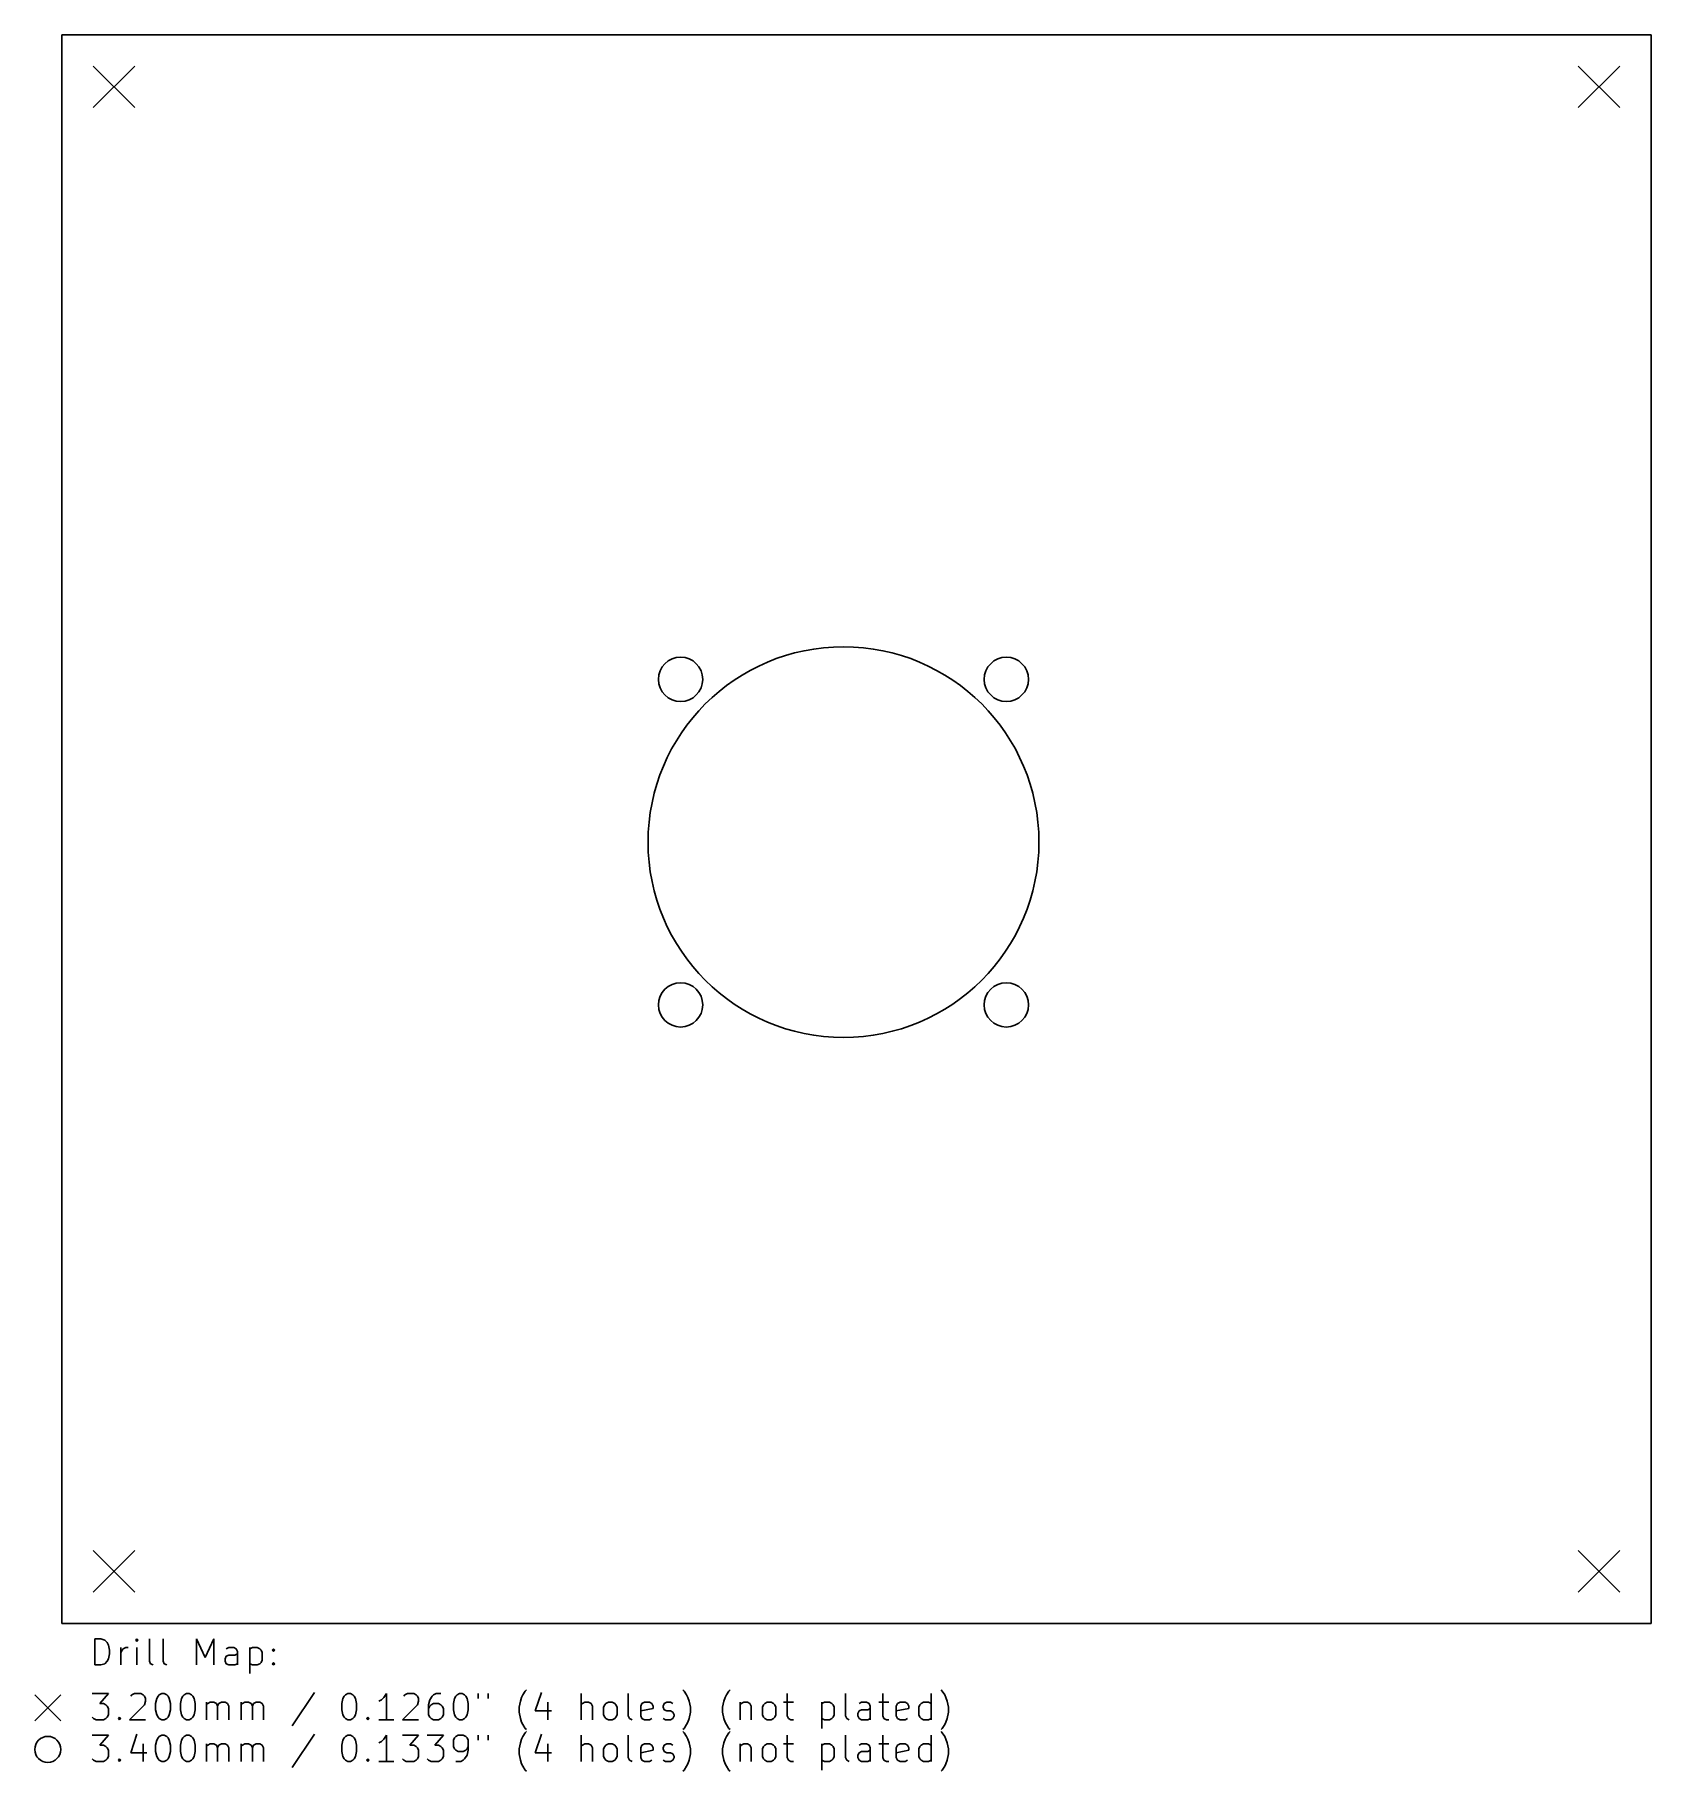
# Model space of a CAD drawing. Extents: x 2.4 to 7.28, y -6.75 to -1.5.
import ezdxf

# ---------------------------------------------------------------- set-up
doc = ezdxf.new("R2010")
doc.units = 0
doc.header["$MEASUREMENT"] = 0
doc.layers.add('BLACK', color=7, linetype='CONTINUOUS')

msp = doc.modelspace()

# ---------------------------------------------------------------- linework, layer by layer
at = {"layer": 'BLACK', "linetype": 'CONTINUOUS'}
for p, q in [((2.4803, -1.4961), (7.2835, -1.4961)), ((2.4803, -6.2992), (2.4803, -1.4961)), ((7.2835, -1.4961), (7.2835, -6.2992)), ((2.5748, -1.5906), (2.7008, -1.7165)), ((2.7008, -1.5906), (2.5748, -1.7165)), ((7.063, -1.5906), (7.189, -1.7165)), ((7.189, -1.5906), (7.063, -1.7165)), ((2.5748, -6.0787), (2.7008, -6.2047)), ((2.7008, -6.0787), (2.5748, -6.2047)), ((7.063, -6.0787), (7.189, -6.2047)), ((7.189, -6.0787), (7.063, -6.2047)), ((7.2835, -6.2992), (2.4803, -6.2992)), ((2.58, -6.4248), (2.58, -6.3461)), ((2.58, -6.3461), (2.5988, -6.3461)), ((2.5988, -6.3461), (2.61, -6.3498)), ((2.61, -6.3498), (2.6175, -6.3573)), ((2.7075, -6.3461), (2.7038, -6.3498)), ((2.7038, -6.3498), (2.7075, -6.3536)), ((2.7113, -6.3498), (2.7075, -6.3461)), ((2.7075, -6.3461), (2.7075, -6.3536)), ((2.7075, -6.3536), (2.7113, -6.3498)), ((2.745, -6.4135), (2.745, -6.3461)), ((2.7863, -6.4135), (2.7863, -6.3461)), ((2.8875, -6.4248), (2.8875, -6.3461)), ((2.8875, -6.3461), (2.9137, -6.4023)), ((2.9137, -6.4023), (2.94, -6.3461)), ((2.94, -6.3461), (2.94, -6.4248)), ((2.6175, -6.3573), (2.6213, -6.3648)), ((2.6213, -6.3648), (2.625, -6.3798)), ((2.625, -6.3911), (2.6213, -6.406)), ((2.625, -6.3798), (2.625, -6.3911)), ((2.6588, -6.4248), (2.6588, -6.3723)), ((2.6588, -6.3873), (2.6625, -6.3798)), ((2.6625, -6.3798), (2.6663, -6.3761)), ((2.6663, -6.3761), (2.6738, -6.3723)), ((2.6738, -6.3723), (2.6813, -6.3723)), ((2.7075, -6.4248), (2.7075, -6.3723)), ((2.9737, -6.406), (2.9775, -6.3986)), ((2.985, -6.3723), (2.9775, -6.3761)), ((2.9775, -6.3986), (2.985, -6.3948)), ((3, -6.3723), (2.985, -6.3723)), ((2.985, -6.3948), (3.0037, -6.3948)), ((3.0075, -6.3761), (3, -6.3723)), ((3.0037, -6.3948), (3.0112, -6.3911)), ((3.0112, -6.3836), (3.0075, -6.3761)), ((3.0112, -6.4248), (3.0112, -6.3836)), ((3.0487, -6.3723), (3.0487, -6.451)), ((3.0487, -6.3761), (3.0562, -6.3723)), ((3.0562, -6.3723), (3.0712, -6.3723)), ((3.0712, -6.3723), (3.0787, -6.3761)), ((3.0787, -6.3761), (3.0825, -6.3798)), ((3.0825, -6.3798), (3.0862, -6.3873)), ((3.0862, -6.3873), (3.0862, -6.4098)), ((3.1162, -6.3798), (3.12, -6.3761)), ((3.12, -6.3836), (3.1162, -6.3798)), ((3.12, -6.3761), (3.1237, -6.3798)), ((3.12, -6.3761), (3.12, -6.3836)), ((3.1237, -6.3798), (3.12, -6.3836)), ((2.5988, -6.4248), (2.58, -6.4248)), ((2.61, -6.421), (2.5988, -6.4248)), ((2.6175, -6.4135), (2.61, -6.421)), ((2.6213, -6.406), (2.6175, -6.4135)), ((2.7488, -6.421), (2.745, -6.4135)), ((2.7563, -6.4248), (2.7488, -6.421)), ((2.79, -6.421), (2.7863, -6.4135)), ((2.7975, -6.4248), (2.79, -6.421)), ((2.9737, -6.4135), (2.9737, -6.406)), ((2.9775, -6.421), (2.9737, -6.4135)), ((2.985, -6.4248), (2.9775, -6.421)), ((3.0037, -6.4248), (2.985, -6.4248)), ((3.0112, -6.421), (3.0037, -6.4248)), ((3.0562, -6.4248), (3.0487, -6.421)), ((3.0712, -6.4248), (3.0562, -6.4248)), ((3.0787, -6.421), (3.0712, -6.4248)), ((3.0825, -6.4173), (3.0787, -6.421)), ((3.0862, -6.4098), (3.0825, -6.4173)), ((3.1162, -6.421), (3.12, -6.4173)), ((3.12, -6.4248), (3.1162, -6.421)), ((3.12, -6.4173), (3.1237, -6.421)), ((3.12, -6.4173), (3.12, -6.4248)), ((3.1237, -6.421), (3.12, -6.4248)), ((3.2437, -6.5077), (3.1762, -6.6089)), ((3.8736, -6.5152), (3.8811, -6.5039)), ((3.8811, -6.5039), (3.8849, -6.5002)), ((3.9299, -6.5077), (3.9111, -6.5639)), ((4.3611, -6.5039), (4.3573, -6.5002)), ((4.3686, -6.5152), (4.3611, -6.5039)), ((4.4885, -6.5152), (4.496, -6.5039)), ((4.496, -6.5039), (4.4998, -6.5002)), ((5.141, -6.5039), (5.1372, -6.5002)), ((5.1485, -6.5152), (5.141, -6.5039)), ((2.3986, -6.5148), (2.4774, -6.5935)), ((2.4774, -6.5148), (2.3986, -6.5935)), ((2.5725, -6.5114), (2.6213, -6.5114)), ((2.6213, -6.5114), (2.595, -6.5414)), ((2.595, -6.5414), (2.6063, -6.5414)), ((2.6063, -6.5414), (2.6138, -6.5452)), ((2.6138, -6.5452), (2.6175, -6.5489)), ((2.6175, -6.5489), (2.6213, -6.5564)), ((2.6213, -6.5564), (2.6213, -6.5752)), ((2.73, -6.5452), (2.685, -6.5902)), ((2.6888, -6.5189), (2.6925, -6.5152)), ((2.6925, -6.5152), (2.7, -6.5114)), ((2.7, -6.5114), (2.7188, -6.5114)), ((2.7188, -6.5114), (2.7263, -6.5152)), ((2.7263, -6.5152), (2.73, -6.5189)), ((2.73, -6.5189), (2.7338, -6.5264)), ((2.7338, -6.5339), (2.73, -6.5452)), ((2.7338, -6.5264), (2.7338, -6.5339)), ((2.7638, -6.5414), (2.7675, -6.5264)), ((2.7638, -6.5602), (2.7638, -6.5414)), ((2.7675, -6.5752), (2.7638, -6.5602)), ((2.7675, -6.5264), (2.7713, -6.5189)), ((2.7713, -6.5189), (2.775, -6.5152)), ((2.775, -6.5152), (2.7825, -6.5114)), ((2.7825, -6.5114), (2.79, -6.5114)), ((2.79, -6.5114), (2.7975, -6.5152)), ((2.7975, -6.5152), (2.8013, -6.5189)), ((2.8013, -6.5189), (2.805, -6.5264)), ((2.805, -6.5264), (2.8088, -6.5414)), ((2.8088, -6.5602), (2.805, -6.5752)), ((2.8088, -6.5414), (2.8088, -6.5602)), ((2.8387, -6.5414), (2.8425, -6.5264)), ((2.8387, -6.5602), (2.8387, -6.5414)), ((2.8425, -6.5752), (2.8387, -6.5602)), ((2.8425, -6.5264), (2.8462, -6.5189)), ((2.8462, -6.5189), (2.85, -6.5152)), ((2.85, -6.5152), (2.8575, -6.5114)), ((2.8575, -6.5114), (2.865, -6.5114)), ((2.865, -6.5114), (2.8725, -6.5152)), ((2.8725, -6.5152), (2.8762, -6.5189)), ((2.8762, -6.5189), (2.88, -6.5264)), ((2.88, -6.5264), (2.8837, -6.5414)), ((2.8837, -6.5602), (2.88, -6.5752)), ((2.8837, -6.5414), (2.8837, -6.5602)), ((2.9175, -6.5902), (2.9175, -6.5377)), ((2.9175, -6.5452), (2.9212, -6.5414)), ((2.9212, -6.5414), (2.9287, -6.5377)), ((2.9287, -6.5377), (2.94, -6.5377)), ((2.94, -6.5377), (2.9475, -6.5414)), ((2.9475, -6.5414), (2.9512, -6.5489)), ((2.9512, -6.5489), (2.955, -6.5414)), ((2.9512, -6.5489), (2.9512, -6.5902)), ((2.955, -6.5414), (2.9625, -6.5377)), ((2.9625, -6.5377), (2.9737, -6.5377)), ((2.9737, -6.5377), (2.9812, -6.5414)), ((2.9812, -6.5414), (2.985, -6.5489)), ((2.985, -6.5489), (2.985, -6.5902)), ((3.0225, -6.5902), (3.0225, -6.5377)), ((3.0225, -6.5452), (3.0262, -6.5414)), ((3.0262, -6.5414), (3.0337, -6.5377)), ((3.0337, -6.5377), (3.045, -6.5377)), ((3.045, -6.5377), (3.0525, -6.5414)), ((3.0525, -6.5414), (3.0562, -6.5489)), ((3.0562, -6.5489), (3.06, -6.5414)), ((3.0562, -6.5489), (3.0562, -6.5902)), ((3.06, -6.5414), (3.0675, -6.5377)), ((3.0675, -6.5377), (3.0787, -6.5377)), ((3.0787, -6.5377), (3.0862, -6.5414)), ((3.0862, -6.5414), (3.09, -6.5489)), ((3.09, -6.5489), (3.09, -6.5902)), ((3.3262, -6.5414), (3.3299, -6.5264)), ((3.3262, -6.5602), (3.3262, -6.5414)), ((3.3299, -6.5752), (3.3262, -6.5602)), ((3.3299, -6.5264), (3.3337, -6.5189)), ((3.3337, -6.5189), (3.3374, -6.5152)), ((3.3374, -6.5152), (3.3449, -6.5114)), ((3.3449, -6.5114), (3.3524, -6.5114)), ((3.3524, -6.5114), (3.3599, -6.5152)), ((3.3599, -6.5152), (3.3637, -6.5189)), ((3.3637, -6.5189), (3.3674, -6.5264)), ((3.3674, -6.5264), (3.3712, -6.5414)), ((3.3712, -6.5602), (3.3674, -6.5752)), ((3.3712, -6.5414), (3.3712, -6.5602)), ((3.4462, -6.5302), (3.4387, -6.5339)), ((3.4537, -6.5227), (3.4462, -6.5302)), ((3.4612, -6.5114), (3.4537, -6.5227)), ((3.4612, -6.5902), (3.4612, -6.5114)), ((3.5549, -6.5452), (3.5099, -6.5902)), ((3.5137, -6.5189), (3.5174, -6.5152)), ((3.5174, -6.5152), (3.5249, -6.5114)), ((3.5249, -6.5114), (3.5437, -6.5114)), ((3.5437, -6.5114), (3.5512, -6.5152)), ((3.5512, -6.5152), (3.5549, -6.5189)), ((3.5549, -6.5189), (3.5587, -6.5264)), ((3.5587, -6.5339), (3.5549, -6.5452)), ((3.5587, -6.5264), (3.5587, -6.5339)), ((3.5924, -6.5302), (3.5887, -6.5452)), ((3.5887, -6.5452), (3.5887, -6.5752)), ((3.5924, -6.5489), (3.5887, -6.5564)), ((3.5999, -6.5189), (3.5924, -6.5302)), ((3.5962, -6.5452), (3.5924, -6.5489)), ((3.6037, -6.5414), (3.5962, -6.5452)), ((3.6037, -6.5152), (3.5999, -6.5189)), ((3.6112, -6.5114), (3.6037, -6.5152)), ((3.6187, -6.5414), (3.6037, -6.5414)), ((3.6261, -6.5114), (3.6112, -6.5114)), ((3.6261, -6.5452), (3.6187, -6.5414)), ((3.6299, -6.5489), (3.6261, -6.5452)), ((3.6336, -6.5564), (3.6299, -6.5489)), ((3.6336, -6.5752), (3.6336, -6.5564)), ((3.6636, -6.5414), (3.6674, -6.5264)), ((3.6636, -6.5602), (3.6636, -6.5414)), ((3.6674, -6.5752), (3.6636, -6.5602)), ((3.6674, -6.5264), (3.6711, -6.5189)), ((3.6711, -6.5189), (3.6749, -6.5152)), ((3.6749, -6.5152), (3.6824, -6.5114)), ((3.6824, -6.5114), (3.6899, -6.5114)), ((3.6899, -6.5114), (3.6974, -6.5152)), ((3.6974, -6.5152), (3.7011, -6.5189)), ((3.7011, -6.5189), (3.7049, -6.5264)), ((3.7049, -6.5264), (3.7086, -6.5414)), ((3.7086, -6.5602), (3.7049, -6.5752)), ((3.7086, -6.5414), (3.7086, -6.5602)), ((3.7386, -6.5114), (3.7386, -6.5264)), ((3.7686, -6.5114), (3.7686, -6.5264)), ((3.8624, -6.5527), (3.8661, -6.5339)), ((3.8624, -6.5677), (3.8624, -6.5527)), ((3.8661, -6.5339), (3.8699, -6.5227)), ((3.8699, -6.5227), (3.8736, -6.5152)), ((3.9486, -6.5377), (3.9486, -6.5902)), ((4.0498, -6.5902), (4.0498, -6.5114)), ((4.0536, -6.5414), (4.0498, -6.5452)), ((4.0611, -6.5377), (4.0536, -6.5414)), ((4.0723, -6.5377), (4.0611, -6.5377)), ((4.0798, -6.5414), (4.0723, -6.5377)), ((4.0836, -6.5489), (4.0798, -6.5414)), ((4.0836, -6.5902), (4.0836, -6.5489)), ((4.1173, -6.5527), (4.1211, -6.5452)), ((4.1173, -6.5752), (4.1173, -6.5527)), ((4.1211, -6.5452), (4.1248, -6.5414)), ((4.1248, -6.5414), (4.1323, -6.5377)), ((4.1323, -6.5377), (4.1436, -6.5377)), ((4.1436, -6.5377), (4.1511, -6.5414)), ((4.1511, -6.5414), (4.1548, -6.5452)), ((4.1548, -6.5452), (4.1586, -6.5527)), ((4.1586, -6.5527), (4.1586, -6.5752)), ((4.1923, -6.5789), (4.1923, -6.5114)), ((4.2298, -6.5489), (4.2336, -6.5414)), ((4.2298, -6.5789), (4.2298, -6.5489)), ((4.2673, -6.5564), (4.2298, -6.5639)), ((4.2336, -6.5414), (4.2411, -6.5377)), ((4.2411, -6.5377), (4.2561, -6.5377)), ((4.2561, -6.5377), (4.2636, -6.5414)), ((4.2636, -6.5414), (4.2673, -6.5489)), ((4.2673, -6.5489), (4.2673, -6.5564)), ((4.2973, -6.5489), (4.3011, -6.5414)), ((4.2973, -6.5527), (4.2973, -6.5489)), ((4.3011, -6.5602), (4.2973, -6.5527)), ((4.3011, -6.5414), (4.3086, -6.5377)), ((4.3086, -6.5639), (4.3011, -6.5602)), ((4.3086, -6.5377), (4.3198, -6.5377)), ((4.3198, -6.5377), (4.3273, -6.5414)), ((4.3723, -6.5227), (4.3686, -6.5152)), ((4.3761, -6.5339), (4.3723, -6.5227)), ((4.3798, -6.5527), (4.3761, -6.5339)), ((4.3798, -6.5677), (4.3798, -6.5527)), ((4.4773, -6.5527), (4.481, -6.5339)), ((4.4773, -6.5677), (4.4773, -6.5527)), ((4.481, -6.5339), (4.4848, -6.5227)), ((4.4848, -6.5227), (4.4885, -6.5152)), ((4.5298, -6.5377), (4.5298, -6.5902)), ((4.5298, -6.5452), (4.5335, -6.5414)), ((4.5335, -6.5414), (4.541, -6.5377)), ((4.541, -6.5377), (4.5523, -6.5377)), ((4.5523, -6.5377), (4.5598, -6.5414)), ((4.5598, -6.5414), (4.5635, -6.5489)), ((4.5635, -6.5489), (4.5635, -6.5902)), ((4.5973, -6.5527), (4.601, -6.5452)), ((4.5973, -6.5752), (4.5973, -6.5527)), ((4.601, -6.5452), (4.6048, -6.5414)), ((4.6048, -6.5414), (4.6123, -6.5377)), ((4.6123, -6.5377), (4.6235, -6.5377)), ((4.6235, -6.5377), (4.631, -6.5414)), ((4.631, -6.5414), (4.6348, -6.5452)), ((4.6348, -6.5452), (4.6385, -6.5527)), ((4.6385, -6.5527), (4.6385, -6.5752)), ((4.661, -6.5377), (4.691, -6.5377)), ((4.6723, -6.5114), (4.6723, -6.5789)), ((4.7773, -6.5377), (4.7773, -6.6164)), ((4.7773, -6.5414), (4.7848, -6.5377)), ((4.7848, -6.5377), (4.7998, -6.5377)), ((4.7998, -6.5377), (4.8073, -6.5414)), ((4.8073, -6.5414), (4.811, -6.5452)), ((4.811, -6.5452), (4.8148, -6.5527)), ((4.8148, -6.5527), (4.8148, -6.5752)), ((4.8485, -6.5789), (4.8485, -6.5114)), ((4.8972, -6.5377), (4.8897, -6.5414)), ((4.8897, -6.5639), (4.8972, -6.5602)), ((4.9122, -6.5377), (4.8972, -6.5377)), ((4.8972, -6.5602), (4.916, -6.5602)), ((4.9197, -6.5414), (4.9122, -6.5377)), ((4.916, -6.5602), (4.9235, -6.5564)), ((4.9235, -6.5489), (4.9197, -6.5414)), ((4.9235, -6.5902), (4.9235, -6.5489)), ((4.9497, -6.5377), (4.9797, -6.5377)), ((4.961, -6.5114), (4.961, -6.5789)), ((5.0022, -6.5489), (5.006, -6.5414)), ((5.0022, -6.5789), (5.0022, -6.5489)), ((5.0397, -6.5564), (5.0022, -6.5639)), ((5.006, -6.5414), (5.0135, -6.5377)), ((5.0135, -6.5377), (5.0285, -6.5377)), ((5.0285, -6.5377), (5.036, -6.5414)), ((5.036, -6.5414), (5.0397, -6.5489)), ((5.0397, -6.5489), (5.0397, -6.5564)), ((5.0697, -6.5527), (5.0735, -6.5452)), ((5.0697, -6.5752), (5.0697, -6.5527)), ((5.0735, -6.5452), (5.0772, -6.5414)), ((5.0772, -6.5414), (5.0847, -6.5377)), ((5.0847, -6.5377), (5.0997, -6.5377)), ((5.0997, -6.5377), (5.1072, -6.5414)), ((5.1072, -6.5902), (5.1072, -6.5114)), ((5.1522, -6.5227), (5.1485, -6.5152)), ((5.156, -6.5339), (5.1522, -6.5227)), ((5.1597, -6.5527), (5.156, -6.5339)), ((5.1597, -6.5677), (5.1597, -6.5527)), ((2.5763, -6.5864), (2.5725, -6.5827)), ((2.5838, -6.5902), (2.5763, -6.5864)), ((2.6063, -6.5902), (2.5838, -6.5902)), ((2.6138, -6.5864), (2.6063, -6.5902)), ((2.6175, -6.5827), (2.6138, -6.5864)), ((2.6213, -6.5752), (2.6175, -6.5827)), ((2.6513, -6.5864), (2.655, -6.5827)), ((2.655, -6.5902), (2.6513, -6.5864)), ((2.655, -6.5827), (2.6588, -6.5864)), ((2.655, -6.5827), (2.655, -6.5902)), ((2.6588, -6.5864), (2.655, -6.5902)), ((2.685, -6.5902), (2.7338, -6.5902)), ((2.7713, -6.5827), (2.7675, -6.5752)), ((2.775, -6.5864), (2.7713, -6.5827)), ((2.7825, -6.5902), (2.775, -6.5864)), ((2.79, -6.5902), (2.7825, -6.5902)), ((2.7975, -6.5864), (2.79, -6.5902)), ((2.8013, -6.5827), (2.7975, -6.5864)), ((2.805, -6.5752), (2.8013, -6.5827)), ((2.8462, -6.5827), (2.8425, -6.5752)), ((2.85, -6.5864), (2.8462, -6.5827)), ((2.8575, -6.5902), (2.85, -6.5864)), ((2.865, -6.5902), (2.8575, -6.5902)), ((2.8725, -6.5864), (2.865, -6.5902)), ((2.8762, -6.5827), (2.8725, -6.5864)), ((2.88, -6.5752), (2.8762, -6.5827)), ((3.3337, -6.5827), (3.3299, -6.5752)), ((3.3374, -6.5864), (3.3337, -6.5827)), ((3.3449, -6.5902), (3.3374, -6.5864)), ((3.3524, -6.5902), (3.3449, -6.5902)), ((3.3599, -6.5864), (3.3524, -6.5902)), ((3.3637, -6.5827), (3.3599, -6.5864)), ((3.3674, -6.5752), (3.3637, -6.5827)), ((3.4012, -6.5864), (3.4049, -6.5827)), ((3.4049, -6.5902), (3.4012, -6.5864)), ((3.4049, -6.5827), (3.4087, -6.5864)), ((3.4049, -6.5827), (3.4049, -6.5902)), ((3.4087, -6.5864), (3.4049, -6.5902)), ((3.4837, -6.5902), (3.4387, -6.5902)), ((3.5099, -6.5902), (3.5587, -6.5902)), ((3.5887, -6.5752), (3.5924, -6.5827)), ((3.5924, -6.5827), (3.5962, -6.5864)), ((3.5962, -6.5864), (3.6037, -6.5902)), ((3.6037, -6.5902), (3.6187, -6.5902)), ((3.6187, -6.5902), (3.6261, -6.5864)), ((3.6261, -6.5864), (3.6299, -6.5827)), ((3.6299, -6.5827), (3.6336, -6.5752)), ((3.6711, -6.5827), (3.6674, -6.5752)), ((3.6749, -6.5864), (3.6711, -6.5827)), ((3.6824, -6.5902), (3.6749, -6.5864)), ((3.6899, -6.5902), (3.6824, -6.5902)), ((3.6974, -6.5864), (3.6899, -6.5902)), ((3.7011, -6.5827), (3.6974, -6.5864)), ((3.7049, -6.5752), (3.7011, -6.5827)), ((3.8661, -6.5864), (3.8624, -6.5677)), ((3.8699, -6.5977), (3.8661, -6.5864)), ((3.8736, -6.6051), (3.8699, -6.5977)), ((3.8811, -6.6164), (3.8736, -6.6051)), ((3.9111, -6.5639), (3.9599, -6.5639)), ((4.1211, -6.5827), (4.1173, -6.5752)), ((4.1248, -6.5864), (4.1211, -6.5827)), ((4.1323, -6.5902), (4.1248, -6.5864)), ((4.1436, -6.5902), (4.1323, -6.5902)), ((4.1511, -6.5864), (4.1436, -6.5902)), ((4.1548, -6.5827), (4.1511, -6.5864)), ((4.1586, -6.5752), (4.1548, -6.5827)), ((4.1961, -6.5864), (4.1923, -6.5789)), ((4.2036, -6.5902), (4.1961, -6.5864)), ((4.2336, -6.5864), (4.2298, -6.5789)), ((4.2411, -6.5902), (4.2336, -6.5864)), ((4.2561, -6.5902), (4.2411, -6.5902)), ((4.2636, -6.5864), (4.2561, -6.5902)), ((4.2973, -6.5864), (4.3048, -6.5902)), ((4.3048, -6.5902), (4.3198, -6.5902)), ((4.3198, -6.5639), (4.3086, -6.5639)), ((4.3273, -6.5677), (4.3198, -6.5639)), ((4.3198, -6.5902), (4.3273, -6.5864)), ((4.3311, -6.5752), (4.3273, -6.5677)), ((4.3273, -6.5864), (4.3311, -6.5789)), ((4.3311, -6.5789), (4.3311, -6.5752)), ((4.3611, -6.6164), (4.3686, -6.6051)), ((4.3686, -6.6051), (4.3723, -6.5977)), ((4.3723, -6.5977), (4.3761, -6.5864)), ((4.3761, -6.5864), (4.3798, -6.5677)), ((4.481, -6.5864), (4.4773, -6.5677)), ((4.4848, -6.5977), (4.481, -6.5864)), ((4.4885, -6.6051), (4.4848, -6.5977)), ((4.496, -6.6164), (4.4885, -6.6051)), ((4.601, -6.5827), (4.5973, -6.5752)), ((4.6048, -6.5864), (4.601, -6.5827)), ((4.6123, -6.5902), (4.6048, -6.5864)), ((4.6235, -6.5902), (4.6123, -6.5902)), ((4.631, -6.5864), (4.6235, -6.5902)), ((4.6348, -6.5827), (4.631, -6.5864)), ((4.6385, -6.5752), (4.6348, -6.5827)), ((4.6723, -6.5789), (4.676, -6.5864)), ((4.676, -6.5864), (4.6835, -6.5902)), ((4.6835, -6.5902), (4.691, -6.5902)), ((4.7848, -6.5902), (4.7773, -6.5864)), ((4.7998, -6.5902), (4.7848, -6.5902)), ((4.8073, -6.5864), (4.7998, -6.5902)), ((4.811, -6.5827), (4.8073, -6.5864)), ((4.8148, -6.5752), (4.811, -6.5827)), ((4.8522, -6.5864), (4.8485, -6.5789)), ((4.8597, -6.5902), (4.8522, -6.5864)), ((4.886, -6.5714), (4.8897, -6.5639)), ((4.886, -6.5789), (4.886, -6.5714)), ((4.8897, -6.5864), (4.886, -6.5789)), ((4.8972, -6.5902), (4.8897, -6.5864)), ((4.916, -6.5902), (4.8972, -6.5902)), ((4.9235, -6.5864), (4.916, -6.5902)), ((4.961, -6.5789), (4.9647, -6.5864)), ((4.9647, -6.5864), (4.9722, -6.5902)), ((4.9722, -6.5902), (4.9797, -6.5902)), ((5.006, -6.5864), (5.0022, -6.5789)), ((5.0135, -6.5902), (5.006, -6.5864)), ((5.0285, -6.5902), (5.0135, -6.5902)), ((5.036, -6.5864), (5.0285, -6.5902)), ((5.0735, -6.5827), (5.0697, -6.5752)), ((5.0772, -6.5864), (5.0735, -6.5827)), ((5.0847, -6.5902), (5.0772, -6.5864)), ((5.0997, -6.5902), (5.0847, -6.5902)), ((5.1072, -6.5864), (5.0997, -6.5902)), ((5.141, -6.6164), (5.1485, -6.6051)), ((5.1485, -6.6051), (5.1522, -6.5977)), ((5.1522, -6.5977), (5.156, -6.5864)), ((5.156, -6.5864), (5.1597, -6.5677)), ((2.5725, -6.6374), (2.6213, -6.6374)), ((2.6213, -6.6374), (2.595, -6.6674)), ((2.595, -6.6674), (2.6063, -6.6674)), ((2.6063, -6.6674), (2.6138, -6.6711)), ((2.7075, -6.6336), (2.6888, -6.6899)), ((2.7263, -6.6636), (2.7263, -6.7161)), ((2.7638, -6.6674), (2.7675, -6.6524)), ((2.7638, -6.6861), (2.7638, -6.6674)), ((2.7675, -6.6524), (2.7713, -6.6449)), ((2.7713, -6.6449), (2.775, -6.6411)), ((2.775, -6.6411), (2.7825, -6.6374)), ((2.7825, -6.6374), (2.79, -6.6374)), ((2.79, -6.6374), (2.7975, -6.6411)), ((2.7975, -6.6411), (2.8013, -6.6449)), ((2.8013, -6.6449), (2.805, -6.6524)), ((2.805, -6.6524), (2.8088, -6.6674)), ((2.8088, -6.6674), (2.8088, -6.6861)), ((2.8387, -6.6674), (2.8425, -6.6524)), ((2.8387, -6.6861), (2.8387, -6.6674)), ((2.8425, -6.6524), (2.8462, -6.6449)), ((2.8462, -6.6449), (2.85, -6.6411)), ((2.85, -6.6411), (2.8575, -6.6374)), ((2.8575, -6.6374), (2.865, -6.6374)), ((2.865, -6.6374), (2.8725, -6.6411)), ((2.8725, -6.6411), (2.8762, -6.6449)), ((2.8762, -6.6449), (2.88, -6.6524)), ((2.88, -6.6524), (2.8837, -6.6674)), ((2.8837, -6.6674), (2.8837, -6.6861)), ((2.9175, -6.7161), (2.9175, -6.6636)), ((2.9175, -6.6711), (2.9212, -6.6674)), ((2.9212, -6.6674), (2.9287, -6.6636)), ((2.9287, -6.6636), (2.94, -6.6636)), ((2.94, -6.6636), (2.9475, -6.6674)), ((2.9475, -6.6674), (2.9512, -6.6749)), ((2.9512, -6.6749), (2.955, -6.6674)), ((2.955, -6.6674), (2.9625, -6.6636)), ((2.9625, -6.6636), (2.9737, -6.6636)), ((2.9737, -6.6636), (2.9812, -6.6674)), ((2.9812, -6.6674), (2.985, -6.6749)), ((3.0225, -6.7161), (3.0225, -6.6636)), ((3.0225, -6.6711), (3.0262, -6.6674)), ((3.0262, -6.6674), (3.0337, -6.6636)), ((3.0337, -6.6636), (3.045, -6.6636)), ((3.045, -6.6636), (3.0525, -6.6674)), ((3.0525, -6.6674), (3.0562, -6.6749)), ((3.0562, -6.6749), (3.06, -6.6674)), ((3.06, -6.6674), (3.0675, -6.6636)), ((3.0675, -6.6636), (3.0787, -6.6636)), ((3.0787, -6.6636), (3.0862, -6.6674)), ((3.0862, -6.6674), (3.09, -6.6749)), ((3.2437, -6.6336), (3.1762, -6.7349)), ((3.3262, -6.6674), (3.3299, -6.6524)), ((3.3262, -6.6861), (3.3262, -6.6674)), ((3.3299, -6.6524), (3.3337, -6.6449)), ((3.3337, -6.6449), (3.3374, -6.6411)), ((3.3374, -6.6411), (3.3449, -6.6374)), ((3.3449, -6.6374), (3.3524, -6.6374)), ((3.3524, -6.6374), (3.3599, -6.6411)), ((3.3599, -6.6411), (3.3637, -6.6449)), ((3.3637, -6.6449), (3.3674, -6.6524)), ((3.3674, -6.6524), (3.3712, -6.6674)), ((3.3712, -6.6674), (3.3712, -6.6861)), ((3.4462, -6.6561), (3.4387, -6.6599)), ((3.4537, -6.6486), (3.4462, -6.6561)), ((3.4612, -6.6374), (3.4537, -6.6486)), ((3.4612, -6.7161), (3.4612, -6.6374)), ((3.5099, -6.6374), (3.5587, -6.6374)), ((3.5587, -6.6374), (3.5324, -6.6674)), ((3.5324, -6.6674), (3.5437, -6.6674)), ((3.5437, -6.6674), (3.5512, -6.6711)), ((3.5849, -6.6374), (3.6336, -6.6374)), ((3.6336, -6.6374), (3.6074, -6.6674)), ((3.6074, -6.6674), (3.6187, -6.6674)), ((3.6187, -6.6674), (3.6261, -6.6711)), ((3.6674, -6.6449), (3.6636, -6.6524)), ((3.6636, -6.6524), (3.6636, -6.6711)), ((3.6711, -6.6411), (3.6674, -6.6449)), ((3.6786, -6.6374), (3.6711, -6.6411)), ((3.6936, -6.6374), (3.6786, -6.6374)), ((3.7011, -6.6411), (3.6936, -6.6374)), ((3.7049, -6.6449), (3.7011, -6.6411)), ((3.7086, -6.6524), (3.7049, -6.6449)), ((3.7086, -6.6824), (3.7086, -6.6524)), ((3.7386, -6.6374), (3.7386, -6.6524)), ((3.7686, -6.6374), (3.7686, -6.6524)), ((3.8624, -6.6786), (3.8661, -6.6599)), ((3.8661, -6.6599), (3.8699, -6.6486)), ((3.8699, -6.6486), (3.8736, -6.6411)), ((3.8736, -6.6411), (3.8811, -6.6299)), ((3.8849, -6.6201), (3.8811, -6.6164)), ((3.8811, -6.6299), (3.8849, -6.6261)), ((3.9299, -6.6336), (3.9111, -6.6899)), ((3.9486, -6.6636), (3.9486, -6.7161)), ((4.0498, -6.7161), (4.0498, -6.6374)), ((4.0536, -6.6674), (4.0498, -6.6711)), ((4.0611, -6.6636), (4.0536, -6.6674)), ((4.0723, -6.6636), (4.0611, -6.6636)), ((4.0798, -6.6674), (4.0723, -6.6636)), ((4.0836, -6.6749), (4.0798, -6.6674)), ((4.1211, -6.6711), (4.1248, -6.6674)), ((4.1248, -6.6674), (4.1323, -6.6636)), ((4.1323, -6.6636), (4.1436, -6.6636)), ((4.1436, -6.6636), (4.1511, -6.6674)), ((4.1511, -6.6674), (4.1548, -6.6711)), ((4.1923, -6.7049), (4.1923, -6.6374)), ((4.2298, -6.6749), (4.2336, -6.6674)), ((4.2336, -6.6674), (4.2411, -6.6636)), ((4.2411, -6.6636), (4.2561, -6.6636)), ((4.2561, -6.6636), (4.2636, -6.6674)), ((4.2636, -6.6674), (4.2673, -6.6749)), ((4.2973, -6.6749), (4.3011, -6.6674)), ((4.3011, -6.6674), (4.3086, -6.6636)), ((4.3086, -6.6636), (4.3198, -6.6636)), ((4.3198, -6.6636), (4.3273, -6.6674)), ((4.3573, -6.6201), (4.3611, -6.6164)), ((4.3611, -6.6299), (4.3573, -6.6261)), ((4.3686, -6.6411), (4.3611, -6.6299)), ((4.3723, -6.6486), (4.3686, -6.6411)), ((4.3761, -6.6599), (4.3723, -6.6486)), ((4.3798, -6.6786), (4.3761, -6.6599)), ((4.4773, -6.6786), (4.481, -6.6599)), ((4.481, -6.6599), (4.4848, -6.6486)), ((4.4848, -6.6486), (4.4885, -6.6411)), ((4.4885, -6.6411), (4.496, -6.6299)), ((4.4998, -6.6201), (4.496, -6.6164)), ((4.496, -6.6299), (4.4998, -6.6261)), ((4.5298, -6.6636), (4.5298, -6.7161)), ((4.5298, -6.6711), (4.5335, -6.6674)), ((4.5335, -6.6674), (4.541, -6.6636)), ((4.541, -6.6636), (4.5523, -6.6636)), ((4.5523, -6.6636), (4.5598, -6.6674)), ((4.5598, -6.6674), (4.5635, -6.6749)), ((4.601, -6.6711), (4.6048, -6.6674)), ((4.6048, -6.6674), (4.6123, -6.6636)), ((4.6123, -6.6636), (4.6235, -6.6636)), ((4.6235, -6.6636), (4.631, -6.6674)), ((4.631, -6.6674), (4.6348, -6.6711)), ((4.661, -6.6636), (4.691, -6.6636)), ((4.6723, -6.6374), (4.6723, -6.7049)), ((4.7773, -6.6636), (4.7773, -6.7424)), ((4.7773, -6.6674), (4.7848, -6.6636)), ((4.7848, -6.6636), (4.7998, -6.6636)), ((4.7998, -6.6636), (4.8073, -6.6674)), ((4.8073, -6.6674), (4.811, -6.6711)), ((4.8485, -6.7049), (4.8485, -6.6374)), ((4.8972, -6.6636), (4.8897, -6.6674)), ((4.9122, -6.6636), (4.8972, -6.6636)), ((4.9197, -6.6674), (4.9122, -6.6636)), ((4.9235, -6.6749), (4.9197, -6.6674)), ((4.9497, -6.6636), (4.9797, -6.6636)), ((4.961, -6.6374), (4.961, -6.7049)), ((5.0022, -6.6749), (5.006, -6.6674)), ((5.006, -6.6674), (5.0135, -6.6636)), ((5.0135, -6.6636), (5.0285, -6.6636)), ((5.0285, -6.6636), (5.036, -6.6674)), ((5.036, -6.6674), (5.0397, -6.6749)), ((5.0735, -6.6711), (5.0772, -6.6674)), ((5.0772, -6.6674), (5.0847, -6.6636)), ((5.0847, -6.6636), (5.0997, -6.6636)), ((5.0997, -6.6636), (5.1072, -6.6674)), ((5.1072, -6.7161), (5.1072, -6.6374)), ((5.1372, -6.6201), (5.141, -6.6164)), ((5.141, -6.6299), (5.1372, -6.6261)), ((5.1485, -6.6411), (5.141, -6.6299)), ((5.1522, -6.6486), (5.1485, -6.6411)), ((5.156, -6.6599), (5.1522, -6.6486)), ((5.1597, -6.6786), (5.156, -6.6599)), ((2.5763, -6.7124), (2.5725, -6.7086)), ((2.5838, -6.7161), (2.5763, -6.7124)), ((2.6063, -6.7161), (2.5838, -6.7161)), ((2.6138, -6.7124), (2.6063, -6.7161)), ((2.6138, -6.6711), (2.6175, -6.6749)), ((2.6175, -6.7086), (2.6138, -6.7124)), ((2.6175, -6.6749), (2.6213, -6.6824)), ((2.6213, -6.7011), (2.6175, -6.7086)), ((2.6213, -6.6824), (2.6213, -6.7011)), ((2.6513, -6.7124), (2.655, -6.7086)), ((2.655, -6.7161), (2.6513, -6.7124)), ((2.655, -6.7086), (2.6588, -6.7124)), ((2.655, -6.7086), (2.655, -6.7161)), ((2.6588, -6.7124), (2.655, -6.7161)), ((2.6888, -6.6899), (2.7375, -6.6899)), ((2.7675, -6.7011), (2.7638, -6.6861)), ((2.7713, -6.7086), (2.7675, -6.7011)), ((2.775, -6.7124), (2.7713, -6.7086)), ((2.7825, -6.7161), (2.775, -6.7124)), ((2.79, -6.7161), (2.7825, -6.7161)), ((2.7975, -6.7124), (2.79, -6.7161)), ((2.8013, -6.7086), (2.7975, -6.7124)), ((2.805, -6.7011), (2.8013, -6.7086)), ((2.8088, -6.6861), (2.805, -6.7011)), ((2.8425, -6.7011), (2.8387, -6.6861)), ((2.8462, -6.7086), (2.8425, -6.7011)), ((2.85, -6.7124), (2.8462, -6.7086)), ((2.8575, -6.7161), (2.85, -6.7124)), ((2.865, -6.7161), (2.8575, -6.7161)), ((2.8725, -6.7124), (2.865, -6.7161)), ((2.8762, -6.7086), (2.8725, -6.7124)), ((2.88, -6.7011), (2.8762, -6.7086)), ((2.8837, -6.6861), (2.88, -6.7011)), ((2.9512, -6.6749), (2.9512, -6.7161)), ((2.985, -6.6749), (2.985, -6.7161)), ((3.0562, -6.6749), (3.0562, -6.7161)), ((3.09, -6.6749), (3.09, -6.7161)), ((3.3299, -6.7011), (3.3262, -6.6861)), ((3.3337, -6.7086), (3.3299, -6.7011)), ((3.3374, -6.7124), (3.3337, -6.7086)), ((3.3449, -6.7161), (3.3374, -6.7124)), ((3.3524, -6.7161), (3.3449, -6.7161)), ((3.3599, -6.7124), (3.3524, -6.7161)), ((3.3637, -6.7086), (3.3599, -6.7124)), ((3.3674, -6.7011), (3.3637, -6.7086)), ((3.3712, -6.6861), (3.3674, -6.7011)), ((3.4012, -6.7124), (3.4049, -6.7086)), ((3.4049, -6.7161), (3.4012, -6.7124)), ((3.4049, -6.7086), (3.4087, -6.7124)), ((3.4049, -6.7086), (3.4049, -6.7161)), ((3.4087, -6.7124), (3.4049, -6.7161)), ((3.4837, -6.7161), (3.4387, -6.7161)), ((3.5137, -6.7124), (3.5099, -6.7086)), ((3.5212, -6.7161), (3.5137, -6.7124)), ((3.5437, -6.7161), (3.5212, -6.7161)), ((3.5512, -6.7124), (3.5437, -6.7161)), ((3.5512, -6.6711), (3.5549, -6.6749)), ((3.5549, -6.7086), (3.5512, -6.7124)), ((3.5549, -6.6749), (3.5587, -6.6824)), ((3.5587, -6.7011), (3.5549, -6.7086)), ((3.5587, -6.6824), (3.5587, -6.7011)), ((3.5887, -6.7124), (3.5849, -6.7086)), ((3.5962, -6.7161), (3.5887, -6.7124)), ((3.6187, -6.7161), (3.5962, -6.7161)), ((3.6261, -6.7124), (3.6187, -6.7161)), ((3.6261, -6.6711), (3.6299, -6.6749)), ((3.6299, -6.7086), (3.6261, -6.7124)), ((3.6299, -6.6749), (3.6336, -6.6824)), ((3.6336, -6.7011), (3.6299, -6.7086)), ((3.6336, -6.6824), (3.6336, -6.7011)), ((3.6636, -6.6711), (3.6674, -6.6786)), ((3.6674, -6.6786), (3.6711, -6.6824)), ((3.6711, -6.6824), (3.6786, -6.6861)), ((3.6711, -6.7161), (3.6861, -6.7161)), ((3.6786, -6.6861), (3.6936, -6.6861)), ((3.6861, -6.7161), (3.6936, -6.7124)), ((3.6936, -6.6861), (3.7011, -6.6824)), ((3.6936, -6.7124), (3.6974, -6.7086)), ((3.6974, -6.7086), (3.7049, -6.6974)), ((3.7011, -6.6824), (3.7049, -6.6786)), ((3.7049, -6.6786), (3.7086, -6.6711)), ((3.7049, -6.6974), (3.7086, -6.6824)), ((3.8624, -6.6936), (3.8624, -6.6786)), ((3.8661, -6.7124), (3.8624, -6.6936)), ((3.8699, -6.7236), (3.8661, -6.7124)), ((3.9111, -6.6899), (3.9599, -6.6899)), ((4.0836, -6.7161), (4.0836, -6.6749)), ((4.1173, -6.6786), (4.1211, -6.6711)), ((4.1173, -6.7011), (4.1173, -6.6786)), ((4.1211, -6.7086), (4.1173, -6.7011)), ((4.1248, -6.7124), (4.1211, -6.7086)), ((4.1323, -6.7161), (4.1248, -6.7124)), ((4.1436, -6.7161), (4.1323, -6.7161)), ((4.1511, -6.7124), (4.1436, -6.7161)), ((4.1548, -6.7086), (4.1511, -6.7124)), ((4.1548, -6.6711), (4.1586, -6.6786)), ((4.1586, -6.7011), (4.1548, -6.7086)), ((4.1586, -6.6786), (4.1586, -6.7011)), ((4.1961, -6.7124), (4.1923, -6.7049)), ((4.2036, -6.7161), (4.1961, -6.7124)), ((4.2298, -6.7049), (4.2298, -6.6749)), ((4.2673, -6.6824), (4.2298, -6.6899)), ((4.2336, -6.7124), (4.2298, -6.7049)), ((4.2411, -6.7161), (4.2336, -6.7124)), ((4.2561, -6.7161), (4.2411, -6.7161)), ((4.2636, -6.7124), (4.2561, -6.7161)), ((4.2673, -6.6749), (4.2673, -6.6824)), ((4.2973, -6.6786), (4.2973, -6.6749)), ((4.3011, -6.6861), (4.2973, -6.6786)), ((4.2973, -6.7124), (4.3048, -6.7161)), ((4.3086, -6.6899), (4.3011, -6.6861)), ((4.3048, -6.7161), (4.3198, -6.7161)), ((4.3198, -6.6899), (4.3086, -6.6899)), ((4.3273, -6.6936), (4.3198, -6.6899)), ((4.3198, -6.7161), (4.3273, -6.7124)), ((4.3311, -6.7011), (4.3273, -6.6936)), ((4.3273, -6.7124), (4.3311, -6.7049)), ((4.3311, -6.7049), (4.3311, -6.7011)), ((4.3723, -6.7236), (4.3761, -6.7124)), ((4.3761, -6.7124), (4.3798, -6.6936)), ((4.3798, -6.6936), (4.3798, -6.6786)), ((4.4773, -6.6936), (4.4773, -6.6786)), ((4.481, -6.7124), (4.4773, -6.6936)), ((4.4848, -6.7236), (4.481, -6.7124)), ((4.5635, -6.6749), (4.5635, -6.7161)), ((4.5973, -6.6786), (4.601, -6.6711)), ((4.5973, -6.7011), (4.5973, -6.6786)), ((4.601, -6.7086), (4.5973, -6.7011)), ((4.6048, -6.7124), (4.601, -6.7086)), ((4.6123, -6.7161), (4.6048, -6.7124)), ((4.6235, -6.7161), (4.6123, -6.7161)), ((4.631, -6.7124), (4.6235, -6.7161)), ((4.6348, -6.7086), (4.631, -6.7124)), ((4.6348, -6.6711), (4.6385, -6.6786)), ((4.6385, -6.7011), (4.6348, -6.7086)), ((4.6385, -6.6786), (4.6385, -6.7011)), ((4.6723, -6.7049), (4.676, -6.7124)), ((4.676, -6.7124), (4.6835, -6.7161)), ((4.6835, -6.7161), (4.691, -6.7161)), ((4.7848, -6.7161), (4.7773, -6.7124)), ((4.7998, -6.7161), (4.7848, -6.7161)), ((4.8073, -6.7124), (4.7998, -6.7161)), ((4.811, -6.7086), (4.8073, -6.7124)), ((4.811, -6.6711), (4.8148, -6.6786)), ((4.8148, -6.7011), (4.811, -6.7086)), ((4.8148, -6.6786), (4.8148, -6.7011)), ((4.8522, -6.7124), (4.8485, -6.7049)), ((4.8597, -6.7161), (4.8522, -6.7124)), ((4.886, -6.6974), (4.8897, -6.6899)), ((4.886, -6.7049), (4.886, -6.6974)), ((4.8897, -6.7124), (4.886, -6.7049)), ((4.8897, -6.6899), (4.8972, -6.6861)), ((4.8972, -6.7161), (4.8897, -6.7124)), ((4.8972, -6.6861), (4.916, -6.6861)), ((4.916, -6.7161), (4.8972, -6.7161)), ((4.916, -6.6861), (4.9235, -6.6824)), ((4.9235, -6.7124), (4.916, -6.7161)), ((4.9235, -6.7161), (4.9235, -6.6749)), ((4.961, -6.7049), (4.9647, -6.7124)), ((4.9647, -6.7124), (4.9722, -6.7161)), ((4.9722, -6.7161), (4.9797, -6.7161)), ((5.0022, -6.7049), (5.0022, -6.6749)), ((5.0397, -6.6824), (5.0022, -6.6899)), ((5.006, -6.7124), (5.0022, -6.7049)), ((5.0135, -6.7161), (5.006, -6.7124)), ((5.0285, -6.7161), (5.0135, -6.7161)), ((5.036, -6.7124), (5.0285, -6.7161)), ((5.0397, -6.6749), (5.0397, -6.6824)), ((5.0697, -6.6786), (5.0735, -6.6711)), ((5.0697, -6.7011), (5.0697, -6.6786)), ((5.0735, -6.7086), (5.0697, -6.7011)), ((5.0772, -6.7124), (5.0735, -6.7086)), ((5.0847, -6.7161), (5.0772, -6.7124)), ((5.0997, -6.7161), (5.0847, -6.7161)), ((5.1072, -6.7124), (5.0997, -6.7161)), ((5.1522, -6.7236), (5.156, -6.7124)), ((5.156, -6.7124), (5.1597, -6.6936)), ((5.1597, -6.6936), (5.1597, -6.6786)), ((3.8736, -6.7311), (3.8699, -6.7236)), ((3.8811, -6.7424), (3.8736, -6.7311)), ((3.8849, -6.7461), (3.8811, -6.7424)), ((4.3573, -6.7461), (4.3611, -6.7424)), ((4.3611, -6.7424), (4.3686, -6.7311)), ((4.3686, -6.7311), (4.3723, -6.7236)), ((4.4885, -6.7311), (4.4848, -6.7236)), ((4.496, -6.7424), (4.4885, -6.7311)), ((4.4998, -6.7461), (4.496, -6.7424)), ((5.1372, -6.7461), (5.141, -6.7424)), ((5.141, -6.7424), (5.1485, -6.7311)), ((5.1485, -6.7311), (5.1522, -6.7236))]:
    msp.add_line(p, q, dxfattribs=at)
at = {"layer": 'BLACK'}
for centre, radius in [((4.8425, -3.937), 0.5906), ((4.3504, -3.4449), 0.0669), ((5.3346, -3.4449), 0.0669), ((4.3504, -4.4291), 0.0669), ((5.3346, -4.4291), 0.0669), ((2.438, -6.6801), 0.0394)]:
    msp.add_circle(centre, radius, dxfattribs=at)

doc.saveas('drawing.dxf')
